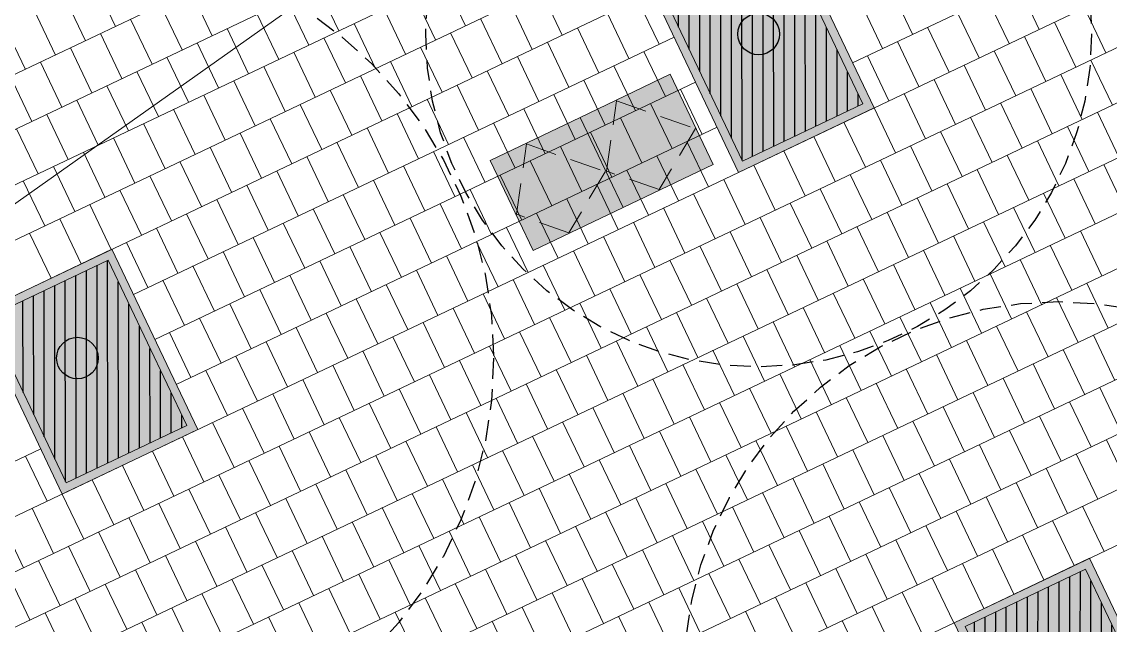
# Model space of a CAD drawing. Header units: metres. Extents: x 678805 to 1359287, y 2747329 to 5497370.
# Drawn here: x 679666.2 to 679679.28, y 2748545.79 to 2748553.04 of the extents above; entities that cross this region are included whole.
import ezdxf
from ezdxf.enums import TextEntityAlignment as Align

# ---------------------------------------------------------------- set-up
doc = ezdxf.new("R2010")
doc.units = ezdxf.units.M
doc.linetypes.add('XREF_MON_HSC_FURNITURE$0$DASHED2', pattern=[0.375, 0.25, -0.125])
doc.linetypes.add('XREF_MON_SFT_TREES$0$HIDDEN', pattern=[0.375, 0.25, -0.125])
for name, color, linetype in [('00_XREF_MON_HSC_PAVEMENT', 7, 'Continuous'), ('00_XREF_TWQ_BUILDINGS', 7, 'Continuous'), ('00_XREF_TWQ_SFT_TREES', 7, 'Continuous'), ('XREF_MON_HSC_PAVEMENT$0$03-TR-Tree Pit_Green', 74, 'Continuous'), ('XREF_MON_SFT_TREES$0$SL_TREE_CANOPY', 251, 'XREF_MON_SFT_TREES$0$HIDDEN'), ('XREF_MON_SFT_TREES$0$SL_TREE_TRUNK', 251, 'Continuous')]:
    doc.layers.add(name, color=color, linetype=linetype)
for name, color, linetype, true_color in [('02-L-Waterfeatures 01', 7, 'Continuous', 0x4da6ff), ('XREF_MON_HSC_PAVEMENT$0$03-TR-Tree Pit_White', 7, 'Continuous', 0xfcfcfc), ('XREF_MON_SFT_TREES$0$SL_TREE_ACACIA_NILOTICA', 7, 'Continuous', 0x264d00), ('XREF_MON_SFT_TREES$0$SL_TREE_ALBIZIA_LEBBECK', 7, 'Continuous', 0xa3a300), ('XREF_MON_SFT_TREES$0$SL_TREE_CERCIDIUM_FLORIDUM', 7, 'Continuous', 0xe0e000)]:
    doc.layers.add(name, color=color, linetype=linetype, true_color=true_color)
for name, color, linetype, lineweight in [('XREF_MON_GENERAL_LAYOUT$0$02-L-Level Curves 1m', 37, 'Continuous', 5), ('XREF_MON_GENERAL_LAYOUT$0$02-L-Material Change', 251, 'Continuous', 5), ('XREF_MON_GENERAL_LAYOUT$0$04-BK-Tree Pit', 6, 'Continuous', 5), ('XREF_MON_HSC_FURNITURE$0$02-L-Furnitures  type 1', 8, 'Continuous', 13), ('XREF_MON_HSC_PAVEMENT$0$04-BK-Tree Pit', 6, 'Continuous', 5)]:
    doc.layers.add(name, color=color, linetype=linetype, lineweight=lineweight)
doc.layers.add('XREF_MON_HSC_PAVEMENT$0$02-L-Joints-Paviment_07_Precast Concrete Blocks 60X40', color=7, linetype='Continuous', lineweight=5, true_color=0x999999)
doc.layers.add('XREF_MON_HSC_PAVEMENT$0$03-TR-Pavement_07_Precast Concrete Blocks 60X40', color=7, linetype='Continuous', lineweight=5, true_color=0x999999)
doc.layers.get('XREF_MON_SFT_TREES$0$SL_TREE_ACACIA_NILOTICA').off()
doc.layers.get('XREF_MON_SFT_TREES$0$SL_TREE_ALBIZIA_LEBBECK').off()
doc.layers.get('XREF_MON_SFT_TREES$0$SL_TREE_CERCIDIUM_FLORIDUM').off()
doc.styles.add('XREF_MON_GENERAL_LAYOUT$0$Standard', font='arial.ttf')

# ---------------------------------------------------------------- blocks, each defined once
blk = doc.blocks.new('XREF_MON_SFT_TREES$0$Albizia_lebbeck')
at = {"layer": 'XREF_MON_SFT_TREES$0$SL_TREE_TRUNK'}
h = blk.add_hatch(color=256, dxfattribs=at)
h.dxf.hatch_style = 1
edge = h.paths.add_edge_path()
edge.add_arc((0, 0), 0.25, 0, 360)
at = {"layer": 'XREF_MON_SFT_TREES$0$SL_TREE_CANOPY', "linetype": 'XREF_MON_SFT_TREES$0$HIDDEN'}
blk.add_circle((0, 0), 5, dxfattribs=at)
at = {"layer": 'XREF_MON_SFT_TREES$0$SL_TREE_TRUNK'}
blk.add_circle((0, 0), 0.25, dxfattribs=at)
blk = doc.blocks.new('XREF_MON_SFT_TREES$0$cercidium_floridum')
h = blk.add_hatch()
h.set_pattern_fill('ANSI31', color=256, scale=0.1)
edge = h.paths.add_edge_path()
edge.add_arc((0, 0), 4.5, -25.4481, 334.5519)
at = {"layer": 'XREF_MON_SFT_TREES$0$SL_TREE_TRUNK'}
h = blk.add_hatch(color=256, dxfattribs=at)
h.dxf.hatch_style = 1
edge = h.paths.add_edge_path()
edge.add_arc((0, 0), 0.25, 0, 360)
at = {"layer": 'XREF_MON_SFT_TREES$0$SL_TREE_CANOPY', "linetype": 'XREF_MON_SFT_TREES$0$HIDDEN'}
blk.add_circle((0, 0), 4.5, dxfattribs=at)
at = {"layer": 'XREF_MON_SFT_TREES$0$SL_TREE_TRUNK'}
blk.add_circle((0, 0), 0.25, dxfattribs=at)
blk = doc.blocks.new('XREF_MON_SFT_TREES$0$Acacia_nilotica')
h = blk.add_hatch()
h.set_pattern_fill('ANSI31', color=256, scale=0.1)
edge = h.paths.add_edge_path()
edge.add_arc((0, 0), 4, 0, 360)
at = {"layer": 'XREF_MON_SFT_TREES$0$SL_TREE_TRUNK'}
h = blk.add_hatch(color=256, dxfattribs=at)
h.dxf.hatch_style = 1
edge = h.paths.add_edge_path()
edge.add_arc((0, 0), 0.25, 0, 360)
at = {"layer": 'XREF_MON_SFT_TREES$0$SL_TREE_CANOPY', "linetype": 'XREF_MON_SFT_TREES$0$HIDDEN'}
blk.add_circle((0, 0), 4, dxfattribs=at)
at = {"layer": 'XREF_MON_SFT_TREES$0$SL_TREE_TRUNK'}
blk.add_circle((0, 0), 0.25, dxfattribs=at)
blk = doc.blocks.new('XREF_MON_SFT_TREES')
at = {"layer": 'XREF_MON_SFT_TREES$0$SL_TREE_ACACIA_NILOTICA', "rotation": 25.44812939262281}
for p in [(679675.055, 2748552.895), (679670.523, 2748541.325)]:
    blk.add_blockref('XREF_MON_SFT_TREES$0$Acacia_nilotica', p, dxfattribs=at)
at = {"layer": 'XREF_MON_SFT_TREES$0$SL_TREE_ALBIZIA_LEBBECK', "rotation": 25.44812939262281}
blk.add_blockref('XREF_MON_SFT_TREES$0$Albizia_lebbeck', (679666.871, 2748549), dxfattribs=at)
at = {"layer": 'XREF_MON_SFT_TREES$0$SL_TREE_CERCIDIUM_FLORIDUM', "rotation": 25.44812939262281}
for p in [(679663.219, 2748556.675), (679678.66, 2748545.178)]:
    blk.add_blockref('XREF_MON_SFT_TREES$0$cercidium_floridum', p, dxfattribs=at)
blk = doc.blocks.new('XREF_MON_HSC_PAVEMENT$0$ALCORQUE RECTANGULAR')
at = {"layer": 'XREF_MON_HSC_PAVEMENT$0$03-TR-Tree Pit_Green', "ltscale": 0.3}
h = blk.add_hatch(dxfattribs=at)
h.set_pattern_fill('ANSI31', color=256, scale=0.04, angle=-45)
h.set_pattern_definition([(360, (-2068898.16958, 3428624.0145), (3e-17, 0.127), [])])
h.paths.add_polyline_path([(679903.391, 2748647.421), (679902.702, 2748648.869), (679904.689, 2748649.814), (679905.377, 2748648.367)])
at = {"layer": 'XREF_MON_HSC_PAVEMENT$0$03-TR-Tree Pit_White'}
h = blk.add_hatch(color=256, dxfattribs=at)
h.dxf.hatch_style = 1
h.paths.add_polyline_path([(679903.344, 2748647.288), (679902.569, 2748648.916), (679904.736, 2748649.947), (679905.511, 2748648.319)])
blk = doc.blocks.new('XREF_MON_HSC_PAVEMENT')
at = {"layer": 'XREF_MON_HSC_PAVEMENT$0$02-L-Joints-Paviment_07_Precast Concrete Blocks 60X40'}
for points in [[(679667.33, 2748552.985), (679667.072, 2748553.527)], [(679671.535, 2748552.995), (679671.278, 2748553.536)], [(679668.49, 2748552.874), (679668.232, 2748553.416)], [(679670.011, 2748552.934), (679669.753, 2748553.476)], [(679672.695, 2748552.882), (679672.438, 2748553.424)], [(679676.904, 2748552.892), (679676.646, 2748553.433)], [(679678.425, 2748552.951), (679678.167, 2748553.493)], [(679666.969, 2748552.814), (679666.711, 2748553.355)], [(679669.65, 2748552.762), (679669.392, 2748553.304)], [(679671.174, 2748552.823), (679670.916, 2748553.365)], [(679673.858, 2748552.771), (679673.601, 2748553.313)], [(679676.543, 2748552.72), (679676.285, 2748553.261)], [(679678.064, 2748552.779), (679677.806, 2748553.321)], [(679666.607, 2748552.642), (679666.35, 2748553.183)], [(679668.129, 2748552.703), (679667.871, 2748553.244)], [(679669.289, 2748552.59), (679669.031, 2748553.132)], [(679670.813, 2748552.651), (679670.555, 2748553.193)], [(679672.334, 2748552.71), (679672.076, 2748553.252)], [(679673.497, 2748552.599), (679673.239, 2748553.141)], [(679677.703, 2748552.607), (679677.445, 2748553.149)], [(679679.227, 2748552.668), (679678.969, 2748553.21)], [(679666.246, 2748552.47), (679665.988, 2748553.012)], [(679667.768, 2748552.531), (679667.51, 2748553.072)], [(679670.452, 2748552.479), (679670.194, 2748553.021)], [(679671.973, 2748552.538), (679671.715, 2748553.08)], [(679678.866, 2748552.496), (679678.608, 2748553.038)], [(679667.406, 2748552.359), (679667.149, 2748552.901)], [(679668.928, 2748552.418), (679668.67, 2748552.96)], [(679671.612, 2748552.367), (679671.354, 2748552.908)], [(679673.136, 2748552.427), (679672.878, 2748552.969)], [(679677.342, 2748552.435), (679677.084, 2748552.977)], [(679678.505, 2748552.324), (679678.247, 2748552.866)], [(679668.566, 2748552.246), (679668.309, 2748552.788)], [(679670.091, 2748552.307), (679669.833, 2748552.849)], [(679671.251, 2748552.195), (679670.993, 2748552.737)], [(679672.775, 2748552.256), (679672.517, 2748552.797)], [(679676.98, 2748552.263), (679676.723, 2748552.805)], [(679667.045, 2748552.187), (679666.787, 2748552.729)], [(679668.205, 2748552.074), (679667.947, 2748552.616)], [(679669.729, 2748552.135), (679669.472, 2748552.677)], [(679672.414, 2748552.084), (679672.156, 2748552.626)], [(679673.935, 2748552.143), (679673.677, 2748552.685)], [(679676.619, 2748552.092), (679676.361, 2748552.633)], [(679678.143, 2748552.152), (679677.886, 2748552.694)], [(679666.684, 2748552.015), (679666.426, 2748552.557)], [(679669.368, 2748551.963), (679669.11, 2748552.505)], [(679670.89, 2748552.023), (679670.632, 2748552.565)], [(679673.574, 2748551.971), (679673.316, 2748552.513)], [(679677.782, 2748551.981), (679677.524, 2748552.522)], [(679679.304, 2748552.04), (679679.046, 2748552.582)], [(679666.323, 2748551.843), (679666.065, 2748552.385)], [(679667.844, 2748551.903), (679667.586, 2748552.444)], [(679670.528, 2748551.851), (679670.271, 2748552.393)], [(679672.053, 2748551.912), (679671.795, 2748552.454)], [(679673.213, 2748551.799), (679672.955, 2748552.341)], [(679677.421, 2748551.809), (679677.163, 2748552.35)], [(679678.942, 2748551.868), (679678.685, 2748552.41)], [(679667.483, 2748551.731), (679667.225, 2748552.272)], [(679669.007, 2748551.792), (679668.749, 2748552.333)], [(679670.167, 2748551.679), (679669.909, 2748552.221)], [(679671.691, 2748551.74), (679671.434, 2748552.282)], [(679674.376, 2748551.688), (679674.118, 2748552.23)], [(679678.581, 2748551.696), (679678.323, 2748552.238)], [(679667.122, 2748551.559), (679666.864, 2748552.101)], [(679668.646, 2748551.62), (679668.388, 2748552.161)], [(679671.33, 2748551.568), (679671.072, 2748552.11)], [(679672.851, 2748551.628), (679672.594, 2748552.169)], [(679677.06, 2748551.637), (679676.802, 2748552.179)], [(679668.285, 2748551.448), (679668.027, 2748551.99)], [(679669.806, 2748551.507), (679669.548, 2748552.049)], [(679672.49, 2748551.456), (679672.232, 2748551.997)], [(679674.014, 2748551.517), (679673.757, 2748552.058)], [(679676.699, 2748551.465), (679676.441, 2748552.007)], [(679678.22, 2748551.524), (679677.962, 2748552.066)], [(679679.383, 2748551.413), (679679.125, 2748551.955)], [(679666.76, 2748551.387), (679666.503, 2748551.929)], [(679667.924, 2748551.276), (679667.666, 2748551.818)], [(679669.445, 2748551.335), (679669.187, 2748551.877)], [(679670.969, 2748551.396), (679670.711, 2748551.938)], [(679672.129, 2748551.284), (679671.871, 2748551.826)], [(679673.653, 2748551.345), (679673.395, 2748551.886)], [(679676.338, 2748551.293), (679676.08, 2748551.835)], [(679677.859, 2748551.352), (679677.601, 2748551.894)], [(679666.399, 2748551.215), (679666.141, 2748551.757)], [(679669.084, 2748551.163), (679668.826, 2748551.705)], [(679670.608, 2748551.224), (679670.35, 2748551.766)], [(679673.292, 2748551.173), (679673.034, 2748551.715)], [(679677.498, 2748551.181), (679677.24, 2748551.722)], [(679679.022, 2748551.241), (679678.764, 2748551.783)], [(679667.562, 2748551.104), (679667.305, 2748551.646)], [(679670.247, 2748551.052), (679669.989, 2748551.594)], [(679671.768, 2748551.112), (679671.51, 2748551.654)], [(679674.452, 2748551.06), (679674.194, 2748551.602)], [(679675.976, 2748551.121), (679675.719, 2748551.663)], [(679678.661, 2748551.07), (679678.403, 2748551.611)], [(679667.201, 2748550.932), (679666.943, 2748551.474)], [(679668.722, 2748550.992), (679668.465, 2748551.533)], [(679669.885, 2748550.881), (679669.628, 2748551.422)], [(679671.407, 2748550.94), (679671.149, 2748551.482)], [(679672.931, 2748551.001), (679672.673, 2748551.543)], [(679674.091, 2748550.888), (679673.833, 2748551.43)], [(679675.615, 2748550.949), (679675.357, 2748551.491)], [(679677.136, 2748551.009), (679676.879, 2748551.55)], [(679678.299, 2748550.898), (679678.042, 2748551.439)], [(679666.84, 2748550.76), (679666.582, 2748551.302)], [(679668.361, 2748550.82), (679668.103, 2748551.362)], [(679671.045, 2748550.768), (679670.788, 2748551.31)], [(679672.57, 2748550.829), (679672.312, 2748551.371)], [(679675.254, 2748550.777), (679674.996, 2748551.319)], [(679676.775, 2748550.837), (679676.517, 2748551.379)], [(679679.459, 2748550.785), (679679.202, 2748551.327)], [(679668, 2748550.648), (679667.742, 2748551.19)], [(679669.524, 2748550.709), (679669.266, 2748551.25)], [(679672.208, 2748550.657), (679671.951, 2748551.199)], [(679673.73, 2748550.717), (679673.472, 2748551.258)], [(679676.414, 2748550.665), (679676.156, 2748551.207)], [(679677.938, 2748550.726), (679677.68, 2748551.268)], [(679666.479, 2748550.588), (679666.221, 2748551.13)], [(679669.163, 2748550.537), (679668.905, 2748551.079)], [(679670.684, 2748550.596), (679670.426, 2748551.138)], [(679673.369, 2748550.545), (679673.111, 2748551.086)], [(679674.893, 2748550.606), (679674.635, 2748551.147)], [(679676.053, 2748550.493), (679675.795, 2748551.035)], [(679677.577, 2748550.554), (679677.319, 2748551.096)], [(679679.098, 2748550.613), (679678.84, 2748551.155)], [(679667.639, 2748550.476), (679667.381, 2748551.018)], [(679668.802, 2748550.365), (679668.544, 2748550.907)], [(679670.323, 2748550.424), (679670.065, 2748550.966)], [(679671.847, 2748550.485), (679671.589, 2748551.027)], [(679673.007, 2748550.373), (679672.75, 2748550.915)], [(679674.532, 2748550.434), (679674.274, 2748550.975)], [(679677.216, 2748550.382), (679676.958, 2748550.924)], [(679678.737, 2748550.441), (679678.479, 2748550.983)], [(679667.278, 2748550.304), (679667.02, 2748550.846)], [(679669.962, 2748550.252), (679669.704, 2748550.794)], [(679671.486, 2748550.313), (679671.228, 2748550.855)], [(679674.17, 2748550.262), (679673.913, 2748550.804)], [(679675.692, 2748550.321), (679675.434, 2748550.863)], [(679678.376, 2748550.27), (679678.118, 2748550.811)], [(679666.916, 2748550.132), (679666.659, 2748550.674)], [(679668.441, 2748550.193), (679668.183, 2748550.735)], [(679671.125, 2748550.141), (679670.867, 2748550.683)], [(679672.646, 2748550.201), (679672.388, 2748550.743)], [(679675.33, 2748550.149), (679675.073, 2748550.691)], [(679676.855, 2748550.21), (679676.597, 2748550.752)], [(679678.015, 2748550.098), (679677.757, 2748550.639)], [(679668.079, 2748550.021), (679667.822, 2748550.563)], [(679669.601, 2748550.081), (679669.343, 2748550.622)], [(679670.764, 2748549.97), (679670.506, 2748550.511)], [(679672.285, 2748550.029), (679672.027, 2748550.571)], [(679673.809, 2748550.09), (679673.551, 2748550.632)], [(679674.969, 2748549.977), (679674.711, 2748550.519)], [(679676.493, 2748550.038), (679676.236, 2748550.58)], [(679679.178, 2748549.987), (679678.92, 2748550.528)], [(679666.555, 2748549.96), (679666.297, 2748550.502)], [(679667.718, 2748549.849), (679667.46, 2748550.391)], [(679669.239, 2748549.909), (679668.982, 2748550.451)], [(679671.924, 2748549.857), (679671.666, 2748550.399)], [(679673.448, 2748549.918), (679673.19, 2748550.46)], [(679676.132, 2748549.866), (679675.874, 2748550.408)], [(679677.653, 2748549.926), (679677.396, 2748550.468)], [(679668.878, 2748549.737), (679668.62, 2748550.279)], [(679670.403, 2748549.798), (679670.145, 2748550.34)], [(679673.087, 2748549.746), (679672.829, 2748550.288)], [(679674.608, 2748549.806), (679674.35, 2748550.347)], [(679677.292, 2748549.754), (679677.034, 2748550.296)], [(679678.817, 2748549.815), (679678.559, 2748550.357)], [(679670.041, 2748549.626), (679669.784, 2748550.168)], [(679671.563, 2748549.685), (679671.305, 2748550.227)], [(679672.726, 2748549.574), (679672.468, 2748550.116)], [(679674.247, 2748549.634), (679673.989, 2748550.175)], [(679675.771, 2748549.695), (679675.513, 2748550.236)], [(679676.931, 2748549.582), (679676.673, 2748550.124)], [(679678.455, 2748549.643), (679678.198, 2748550.185)], [(679668.517, 2748549.565), (679668.259, 2748550.107)], [(679669.68, 2748549.454), (679669.422, 2748549.996)], [(679671.201, 2748549.513), (679670.944, 2748550.055)], [(679673.886, 2748549.462), (679673.628, 2748550.004)], [(679675.41, 2748549.523), (679675.152, 2748550.064)], [(679678.094, 2748549.471), (679677.836, 2748550.013)], [(679668.156, 2748549.393), (679667.898, 2748549.935)], [(679670.84, 2748549.342), (679670.582, 2748549.883)], [(679672.364, 2748549.402), (679672.107, 2748549.944)], [(679675.049, 2748549.351), (679674.791, 2748549.893)], [(679676.57, 2748549.41), (679676.312, 2748549.952)], [(679679.254, 2748549.359), (679678.996, 2748549.9)], [(679669.319, 2748549.282), (679669.061, 2748549.824)], [(679672.003, 2748549.231), (679671.745, 2748549.772)], [(679673.524, 2748549.29), (679673.267, 2748549.832)], [(679676.209, 2748549.238), (679675.951, 2748549.78)], [(679677.733, 2748549.299), (679677.475, 2748549.841)], [(679678.893, 2748549.187), (679678.635, 2748549.729)], [(679668.958, 2748549.11), (679668.7, 2748549.652)], [(679670.479, 2748549.17), (679670.221, 2748549.711)], [(679671.642, 2748549.059), (679671.384, 2748549.6)], [(679673.163, 2748549.118), (679672.905, 2748549.66)], [(679674.687, 2748549.179), (679674.43, 2748549.721)], [(679675.848, 2748549.066), (679675.59, 2748549.608)], [(679677.372, 2748549.127), (679677.114, 2748549.669)], [(679668.597, 2748548.938), (679668.339, 2748549.48)], [(679670.118, 2748548.998), (679669.86, 2748549.54)], [(679672.802, 2748548.946), (679672.544, 2748549.488)], [(679674.326, 2748549.007), (679674.068, 2748549.549)], [(679677.011, 2748548.955), (679676.753, 2748549.497)], [(679678.532, 2748549.015), (679678.274, 2748549.557)], [(679669.757, 2748548.826), (679669.499, 2748549.368)], [(679671.281, 2748548.887), (679671.023, 2748549.429)], [(679673.965, 2748548.835), (679673.707, 2748549.377)], [(679675.486, 2748548.895), (679675.229, 2748549.436)], [(679678.171, 2748548.843), (679677.913, 2748549.385)], [(679668.235, 2748548.766), (679667.978, 2748549.308)], [(679670.92, 2748548.715), (679670.662, 2748549.257)], [(679672.441, 2748548.774), (679672.183, 2748549.316)], [(679673.604, 2748548.663), (679673.346, 2748549.205)], [(679675.125, 2748548.723), (679674.867, 2748549.264)], [(679676.649, 2748548.784), (679676.392, 2748549.325)], [(679677.809, 2748548.671), (679677.552, 2748549.213)], [(679679.334, 2748548.732), (679679.076, 2748549.274)], [(679669.395, 2748548.654), (679669.138, 2748549.196)], [(679670.558, 2748548.543), (679670.301, 2748549.085)], [(679672.08, 2748548.602), (679671.822, 2748549.144)], [(679674.764, 2748548.551), (679674.506, 2748549.093)], [(679676.288, 2748548.612), (679676.03, 2748549.153)], [(679678.972, 2748548.56), (679678.715, 2748549.102)], [(679669.034, 2748548.482), (679668.776, 2748549.024)], [(679671.719, 2748548.431), (679671.461, 2748548.972)], [(679673.243, 2748548.491), (679672.985, 2748549.033)], [(679675.927, 2748548.44), (679675.669, 2748548.982)], [(679677.448, 2748548.499), (679677.19, 2748549.041)], [(679668.673, 2748548.31), (679668.415, 2748548.852)], [(679670.197, 2748548.371), (679669.939, 2748548.913)], [(679672.882, 2748548.32), (679672.624, 2748548.861)], [(679674.403, 2748548.379), (679674.145, 2748548.921)], [(679675.566, 2748548.268), (679675.308, 2748548.81)], [(679677.087, 2748548.327), (679676.829, 2748548.869)], [(679678.611, 2748548.388), (679678.353, 2748548.93)], [(679669.836, 2748548.199), (679669.578, 2748548.741)], [(679671.357, 2748548.259), (679671.1, 2748548.8)], [(679672.52, 2748548.148), (679672.263, 2748548.689)], [(679674.042, 2748548.207), (679673.784, 2748548.749)], [(679676.726, 2748548.155), (679676.468, 2748548.697)], [(679678.25, 2748548.216), (679677.992, 2748548.758)], [(679669.475, 2748548.027), (679669.217, 2748548.569)], [(679670.996, 2748548.087), (679670.738, 2748548.629)], [(679673.68, 2748548.035), (679673.423, 2748548.577)], [(679675.205, 2748548.096), (679674.947, 2748548.638)], [(679677.889, 2748548.044), (679677.631, 2748548.586)], [(679679.41, 2748548.104), (679679.152, 2748548.646)], [(679670.635, 2748547.915), (679670.377, 2748548.457)], [(679672.159, 2748547.976), (679671.901, 2748548.518)], [(679674.843, 2748547.924), (679674.586, 2748548.466)], [(679676.365, 2748547.984), (679676.107, 2748548.525)], [(679677.528, 2748547.873), (679677.27, 2748548.414)], [(679679.049, 2748547.932), (679678.791, 2748548.474)], [(679669.114, 2748547.855), (679668.856, 2748548.397)], [(679670.274, 2748547.743), (679670.016, 2748548.285)], [(679671.798, 2748547.804), (679671.54, 2748548.346)], [(679673.319, 2748547.863), (679673.061, 2748548.405)], [(679674.482, 2748547.752), (679674.224, 2748548.294)], [(679676.003, 2748547.812), (679675.746, 2748548.353)], [(679678.688, 2748547.76), (679678.43, 2748548.302)], [(679668.753, 2748547.684), (679668.495, 2748548.225)], [(679671.437, 2748547.632), (679671.179, 2748548.174)], [(679672.958, 2748547.691), (679672.7, 2748548.233)], [(679675.642, 2748547.64), (679675.384, 2748548.182)], [(679677.167, 2748547.701), (679676.909, 2748548.242)], [(679668.391, 2748547.512), (679668.134, 2748548.054)], [(679669.913, 2748547.571), (679669.655, 2748548.113)], [(679672.597, 2748547.52), (679672.339, 2748548.061)], [(679674.121, 2748547.58), (679673.863, 2748548.122)], [(679676.805, 2748547.529), (679676.547, 2748548.071)], [(679678.327, 2748547.588), (679678.069, 2748548.13)], [(679669.551, 2748547.399), (679669.294, 2748547.941)], [(679671.076, 2748547.46), (679670.818, 2748548.002)], [(679673.76, 2748547.409), (679673.502, 2748547.95)], [(679675.281, 2748547.468), (679675.023, 2748548.01)], [(679676.444, 2748547.357), (679676.186, 2748547.899)], [(679677.965, 2748547.416), (679677.708, 2748547.958)], [(679679.49, 2748547.477), (679679.232, 2748548.019)], [(679666.506, 2748547.279), (679666.248, 2748547.821)], [(679668.03, 2748547.34), (679667.772, 2748547.882)], [(679669.19, 2748547.227), (679668.932, 2748547.769)], [(679670.714, 2748547.288), (679670.457, 2748547.83)], [(679672.236, 2748547.348), (679671.978, 2748547.889)], [(679673.399, 2748547.237), (679673.141, 2748547.778)], [(679674.92, 2748547.296), (679674.662, 2748547.838)], [(679677.604, 2748547.244), (679677.346, 2748547.786)], [(679679.128, 2748547.305), (679678.871, 2748547.847)], [(679667.669, 2748547.168), (679667.411, 2748547.71)], [(679670.353, 2748547.116), (679670.095, 2748547.658)], [(679671.874, 2748547.176), (679671.617, 2748547.718)], [(679674.559, 2748547.124), (679674.301, 2748547.666)], [(679676.083, 2748547.185), (679675.825, 2748547.727)], [(679678.767, 2748547.133), (679678.509, 2748547.675)], [(679667.308, 2748546.996), (679667.05, 2748547.538)], [(679668.829, 2748547.056), (679668.571, 2748547.597)], [(679671.513, 2748547.004), (679671.255, 2748547.546)], [(679673.037, 2748547.065), (679672.78, 2748547.607)], [(679675.722, 2748547.013), (679675.464, 2748547.555)], [(679677.243, 2748547.073), (679676.985, 2748547.614)], [(679678.406, 2748546.962), (679678.148, 2748547.503)], [(679668.468, 2748546.884), (679668.21, 2748547.425)], [(679669.992, 2748546.945), (679669.734, 2748547.486)], [(679671.152, 2748546.832), (679670.894, 2748547.374)], [(679672.676, 2748546.893), (679672.418, 2748547.435)], [(679674.198, 2748546.952), (679673.94, 2748547.494)], [(679675.361, 2748546.841), (679675.103, 2748547.383)], [(679676.882, 2748546.901), (679676.624, 2748547.443)], [(679666.947, 2748546.824), (679666.689, 2748547.366)], [(679668.107, 2748546.712), (679667.849, 2748547.254)], [(679669.631, 2748546.773), (679669.373, 2748547.314)], [(679672.315, 2748546.721), (679672.057, 2748547.263)], [(679673.836, 2748546.78), (679673.579, 2748547.322)], [(679676.521, 2748546.729), (679676.263, 2748547.271)], [(679678.045, 2748546.79), (679677.787, 2748547.331)], [(679666.585, 2748546.652), (679666.328, 2748547.194)], [(679669.27, 2748546.601), (679669.012, 2748547.143)], [(679670.791, 2748546.66), (679670.533, 2748547.202)], [(679673.475, 2748546.609), (679673.217, 2748547.15)], [(679674.999, 2748546.669), (679674.742, 2748547.211)], [(679677.684, 2748546.618), (679677.426, 2748547.16)], [(679679.205, 2748546.677), (679678.947, 2748547.219)], [(679666.224, 2748546.48), (679665.966, 2748547.022)], [(679667.745, 2748546.54), (679667.488, 2748547.082)], [(679670.43, 2748546.488), (679670.172, 2748547.03)], [(679671.954, 2748546.549), (679671.696, 2748547.091)], [(679673.114, 2748546.437), (679672.856, 2748546.978)], [(679674.638, 2748546.498), (679674.38, 2748547.039)], [(679676.159, 2748546.557), (679675.902, 2748547.099)], [(679677.322, 2748546.446), (679677.065, 2748546.988)], [(679678.844, 2748546.505), (679678.586, 2748547.047)], [(679667.384, 2748546.368), (679667.126, 2748546.91)], [(679668.908, 2748546.429), (679668.651, 2748546.971)], [(679670.068, 2748546.316), (679669.811, 2748546.858)], [(679671.593, 2748546.377), (679671.335, 2748546.919)], [(679674.277, 2748546.326), (679674.019, 2748546.867)], [(679675.798, 2748546.385), (679675.54, 2748546.927)], [(679678.482, 2748546.333), (679678.225, 2748546.875)], [(679667.023, 2748546.196), (679666.765, 2748546.738)], [(679668.547, 2748546.257), (679668.289, 2748546.799)], [(679671.232, 2748546.205), (679670.974, 2748546.747)], [(679672.753, 2748546.265), (679672.495, 2748546.807)], [(679675.437, 2748546.213), (679675.179, 2748546.755)], [(679676.961, 2748546.274), (679676.703, 2748546.816)], [(679668.186, 2748546.085), (679667.928, 2748546.627)], [(679669.707, 2748546.145), (679669.449, 2748546.686)], [(679672.392, 2748546.093), (679672.134, 2748546.635)], [(679673.916, 2748546.154), (679673.658, 2748546.696)], [(679676.6, 2748546.102), (679676.342, 2748546.644)], [(679678.121, 2748546.162), (679677.863, 2748546.703)], [(679666.662, 2748546.024), (679666.404, 2748546.566)], [(679667.825, 2748545.913), (679667.567, 2748546.455)], [(679669.346, 2748545.973), (679669.088, 2748546.514)], [(679670.87, 2748546.034), (679670.613, 2748546.575)], [(679672.03, 2748545.921), (679671.773, 2748546.463)], [(679673.555, 2748545.982), (679673.297, 2748546.524)], [(679675.076, 2748546.041), (679674.818, 2748546.583)], [(679676.239, 2748545.93), (679675.981, 2748546.472)], [(679677.76, 2748545.99), (679677.502, 2748546.532)], [(679666.301, 2748545.852), (679666.043, 2748546.394)], [(679668.985, 2748545.801), (679668.727, 2748546.343)], [(679670.509, 2748545.862), (679670.251, 2748546.403)], [(679673.193, 2748545.81), (679672.936, 2748546.352)], [(679674.715, 2748545.869), (679674.457, 2748546.411)], [(679677.399, 2748545.818), (679677.141, 2748546.36)], [(679667.464, 2748545.741), (679667.206, 2748546.283)], [(679670.148, 2748545.69), (679669.89, 2748546.232)], [(679671.669, 2748545.749), (679671.411, 2748546.291)], [(679674.353, 2748545.698), (679674.096, 2748546.239)], [(679675.878, 2748545.758), (679675.62, 2748546.3)], [(679667.103, 2748545.569), (679666.845, 2748546.111)], [(679668.624, 2748545.629), (679668.366, 2748546.171)], [(679671.308, 2748545.577), (679671.05, 2748546.119)], [(679672.832, 2748545.638), (679672.574, 2748546.18)], [(679673.992, 2748545.526), (679673.734, 2748546.067)], [(679675.516, 2748545.587), (679675.259, 2748546.128)], [(679677.038, 2748545.646), (679676.78, 2748546.188)], [(679666.741, 2748545.398), (679666.483, 2748545.939)], [(679668.263, 2748545.457), (679668.005, 2748545.999)], [(679669.787, 2748545.518), (679669.529, 2748546.06)], [(679670.947, 2748545.405), (679670.689, 2748545.947)], [(679672.471, 2748545.466), (679672.213, 2748546.008)], [(679675.155, 2748545.415), (679674.897, 2748545.956)], [(679676.677, 2748545.474), (679676.419, 2748546.016)], [(679667.901, 2748545.285), (679667.644, 2748545.827)], [(679669.426, 2748545.346), (679669.168, 2748545.888)], [(679672.11, 2748545.294), (679671.852, 2748545.836)], [(679673.631, 2748545.354), (679673.373, 2748545.896)], [(679676.315, 2748545.302), (679676.058, 2748545.844)]]:
    blk.add_lwpolyline(points, dxfattribs=at)
at = {"layer": 'XREF_MON_HSC_PAVEMENT$0$03-TR-Pavement_07_Precast Concrete Blocks 60X40'}
for p, q in [((679656.852, 2748548.001), (679678.694, 2748558.395)), ((679657.111, 2748547.46), (679679.013, 2748557.882)), ((679657.37, 2748546.918), (679679.333, 2748557.37)), ((679657.628, 2748546.377), (679679.652, 2748556.857)), ((679657.887, 2748545.835), (679679.971, 2748556.344)), ((679676.184, 2748552.549), (679680.929, 2748554.807)), ((679658.921, 2748543.67), (679681.248, 2748554.294)), ((679659.179, 2748543.128), (679681.567, 2748553.782)), ((679659.438, 2748542.587), (679681.886, 2748553.269)), ((679659.697, 2748542.045), (679682.205, 2748552.756)), ((679667.544, 2748549.766), (679674.04, 2748552.857)), ((679659.955, 2748541.504), (679682.525, 2748552.244)), ((679667.801, 2748549.224), (679674.298, 2748552.316)), ((679660.214, 2748540.962), (679682.844, 2748551.731)), ((679668.059, 2748548.683), (679674.555, 2748551.774)), ((679660.472, 2748540.421), (679683.163, 2748551.219)), ((679660.731, 2748539.88), (679683.482, 2748550.706)), ((679660.989, 2748539.338), (679683.801, 2748550.194)), ((679661.248, 2748538.797), (679684.121, 2748549.681)), ((679661.507, 2748538.255), (679684.44, 2748549.168)), ((679660.292, 2748544.986), (679666.431, 2748547.908))]:
    blk.add_line(p, q, dxfattribs=at)
at = {"layer": 'XREF_MON_HSC_PAVEMENT$0$04-BK-Tree Pit', "rotation": 90}
for p in [(3428323.729, 2068648.663), (3428315.605, 2068644.797), (3428327.349, 2068641.083)]:
    blk.add_blockref('XREF_MON_HSC_PAVEMENT$0$ALCORQUE RECTANGULAR', p, dxfattribs=at)
blk = doc.blocks.new('XREF_MON_HSC_FURNITURE$0$Poliedric concrete bench 3')
at = {"true_color": 0xebebeb}
h = blk.add_hatch(color=7, dxfattribs=at)
h.dxf.hatch_style = 1
h.paths.add_polyline_path([(0, 0), (1.2, 0), (1.2, 1.2), (0, 1.2)])
at = {"color": 0}
blk.add_lwpolyline([(0, 0), (1.2, 0), (1.2, 1.2), (0, 1.2)], close=True, dxfattribs=at)
at = {"color": 253, "linetype": 'XREF_MON_HSC_FURNITURE$0$DASHED2', "ltscale": 1.5}
blk.add_lwpolyline([(0.008, 0.481), (0.481, 1.191), (1.191, 0.481), (0.481, 0.008)], close=True, dxfattribs=at)
blk = doc.blocks.new('XREF_MON_HSC_FURNITURE')
at = {"layer": 'XREF_MON_HSC_FURNITURE$0$02-L-Furnitures  type 1', "rotation": 25.59600512096665}
for p in [(679673.428, 2748550.81), (679672.346, 2748550.291)]:
    blk.add_blockref('XREF_MON_HSC_FURNITURE$0$Poliedric concrete bench 3', p, dxfattribs=at)
blk = doc.blocks.new('XREF_MON_GENERAL_LAYOUT$0$ALCORQUE RECTANGULAR')
blk.add_lwpolyline([(679903.391, 2748647.421), (679902.702, 2748648.868), (679904.689, 2748649.814), (679905.378, 2748648.366)], close=True)
at = {"layer": 'XREF_MON_GENERAL_LAYOUT$0$02-L-Material Change'}
blk.add_lwpolyline([(679903.344, 2748647.288), (679902.569, 2748648.916), (679904.736, 2748649.947), (679905.511, 2748648.319)], close=True, dxfattribs=at)
blk = doc.blocks.new('XREF_MON_GENERAL_LAYOUT')
at = {"layer": 'XREF_MON_GENERAL_LAYOUT$0$02-L-Level Curves 1m', "ltscale": 0.3}
blk.add_lwpolyline([(679657.926, 2748545.057), (679730.871, 2748596.693), (679732.292, 2748608.522)], dxfattribs=at)
at = {"layer": 'XREF_MON_GENERAL_LAYOUT$0$04-BK-Tree Pit', "rotation": 90}
for p in [(3428323.729, 2068648.663), (3428315.605, 2068644.797), (3428327.349, 2068641.083)]:
    blk.add_blockref('XREF_MON_GENERAL_LAYOUT$0$ALCORQUE RECTANGULAR', p, dxfattribs=at)
at = {"style": 'XREF_MON_GENERAL_LAYOUT$0$Standard'}
for tag, rotation, p in [('604,00', 330.2643, (679905.77, 2748776.558)), ('603,00', 330.2643, (679901.861, 2748753.477)), ('600,00', 133.826, (679944.597, 2748745.153)), ('602,00', 330.2643, (679883.319, 2748738.727)), ('601,00', 117.8906, (679920.972, 2748732.87)), ('601,00', 330.2643, (679864.777, 2748723.976)), ('600,00', 40.8833, (679777.405, 2748705.444, 1.17)), ('602,00', 330.2643, (679941.275, 2748705.483)), ('601,00', 40.8833, (679701.798, 2748703.889, 1.17)), ('598,00', 62.091, (679810.267, 2748702.619)), ('600,00', 330.2643, (679877.781, 2748691.131)), ('600,00', 19.5511, (679920.444, 2748685.496)), ('601,00', 330.2643, (679934.813, 2748683.804)), ('599,00', 330.2643, (679854.567, 2748679.061)), ('600,00', 88.3928, (679743.913, 2748675.572)), ('599,00', 20.6086, (679924.26, 2748675.216)), ('601,00', 88.3928, (679728.035, 2748671.318, -2)), ('602,00', 88.3928, (679711.826, 2748665.966, -1)), ('603,00', 88.3928, (679695.615, 2748660.611)), ('599,00', 40.8833, (679788.807, 2748655.829, 1.17)), ('601,00', 40.8833, (679627.612, 2748644.603, 1.17)), ('603,00', 41.7058, (679702.499, 2748628.484, 1.17)), ('600,00', 40.8833, (679645.925, 2748597.926, 1.17)), ('599,00', 34.2277, (679673.574, 2748555.136, 5.34))]:
    blk.add_attdef(tag, text='', height=1, rotation=rotation, dxfattribs=at).set_placement(p, align=Align.MIDDLE)
at = {"ltscale": 0.3, "style": 'XREF_MON_GENERAL_LAYOUT$0$Standard'}
for tag, rotation, p in [('603,50', 330.2643, (679911.501, 2748760.57)), ('602,50', 330.2643, (679892.865, 2748745.846)), ('600,50', 133.826, (679933.048, 2748738.729)), ('601,50', 330.2643, (679873.581, 2748731.671)), ('601,50', 101.2857, (679909.522, 2748726.945)), ('602,50', 330.2643, (679948.625, 2748713.86)), ('600,50', 39.606, (679743.243, 2748706.971)), ('600,50', 330.2643, (679880.266, 2748702.726)), ('600,50', 17.3537, (679917.615, 2748690.554)), ('599,50', 330.2643, (679867.197, 2748684.716)), ('599,50', 18.8944, (679921.71, 2748680.578)), ('599,50', 39.606, (679778.991, 2748677.241)), ('600,50', 88.3928, (679735.925, 2748673.586)), ('601,50', 88.3928, (679719.906, 2748668.581)), ('602,50', 88.3928, (679703.474, 2748663.452)), ('598,50', 330.2643, (679861.765, 2748662.397)), ('601,50', 39.606, (679610.513, 2748662.061)), ('600,00', 41.7058, (679752.308, 2748637.685)), ('601,00', 41.7058, (679736.044, 2748634.538)), ('599,00', 35.0835, (679763.043, 2748634.415, 1.17)), ('602,00', 41.7058, (679720.174, 2748633.096, 1.17)), ('600,00', 35.0835, (679747.063, 2748629.903, 1.17)), ('601,00', 35.0835, (679731.246, 2748625.239, 1.17)), ('600,50', 39.606, (679636.92, 2748621.339)), ('602,00', 35.0835, (679715.4, 2748620.639, 1.17)), ('599,50', 28.7604, (679659.482, 2748574.323))]:
    blk.add_attdef(tag, text='', height=1, rotation=rotation, dxfattribs=at).set_placement(p, align=Align.MIDDLE)

msp = doc.modelspace()

# ---------------------------------------------------------------- block references
at = {"layer": '00_XREF_MON_HSC_PAVEMENT'}
msp.add_blockref('XREF_MON_HSC_PAVEMENT', (0, 0), dxfattribs=at)
at = {"layer": '00_XREF_TWQ_BUILDINGS'}
msp.add_blockref('XREF_MON_HSC_FURNITURE', (0, 0), dxfattribs=at)
at = {"layer": '00_XREF_TWQ_SFT_TREES'}
msp.add_blockref('XREF_MON_SFT_TREES', (0, 0), dxfattribs=at)
at = {"layer": '02-L-Waterfeatures 01', "color": 18, "true_color": 0x000000}
msp.add_blockref('XREF_MON_GENERAL_LAYOUT', (0, 0), dxfattribs=at)

doc.saveas('drawing.dxf')
